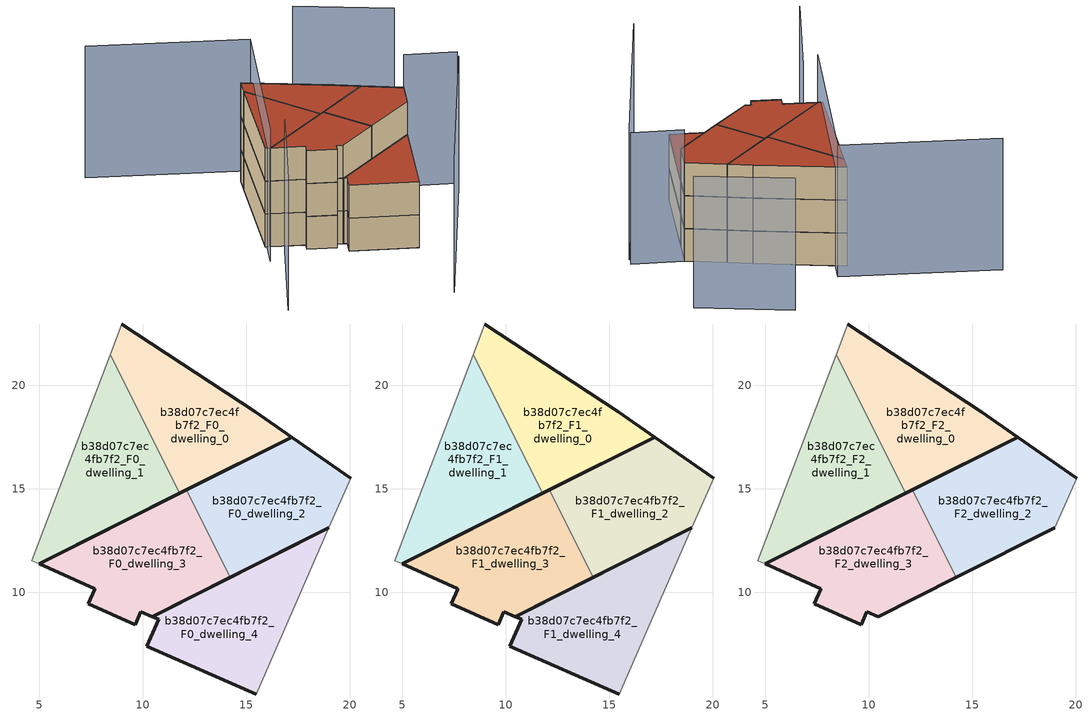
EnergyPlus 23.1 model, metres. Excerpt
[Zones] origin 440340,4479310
b38d07c7ec4fb7f2_F0_dwelling_0
 floor ground (EU_floor_Construction): 17.18,17.5 15.42,18.73 8.99,22.97 8.42,21.48 11.78,14.79 z0
 wall outside (EU_wall_Construction): 8.99,22.97 15.42,18.73 17.18,17.5 11.78,14.79 z0:3
 wall to b38d07c7ec4fb7f2_F0_dwelling_1 (EU_wall_Construction): 11.78,14.79 8.42,21.48 z0:3
 wall adiabatic (EU_wall_Construction): 8.42,21.48 8.99,22.97 z0:3
b38d07c7ec4fb7f2_F0_dwelling_1
 floor ground (EU_floor_Construction): 11.78,14.79 8.42,21.48 4.63,11.54 4.99,11.38 z0
 wall outside (EU_wall_Construction): 11.78,14.79 4.99,11.38 z0:3
 wall adiabatic (EU_wall_Construction): 4.99,11.38 4.63,11.54 8.42,21.48 z0:3
b38d07c7ec4fb7f2_F0_dwelling_2
 floor ground (EU_floor_Construction): 18.99,13.12 20.04,15.51 17.18,17.5 12.1,14.95 14.23,10.72 z0
 wall outside (EU_wall_Construction): 18.99,13.12 14.23,10.72 / 12.1,14.95 17.18,17.5 20.04,15.51 z0:3
 wall adiabatic (EU_wall_Construction): 20.04,15.51 18.99,13.12 z0:3
 wall to b38d07c7ec4fb7f2_F0_dwelling_3 (EU_wall_Construction): 14.23,10.72 12.1,14.95 z0:3
b38d07c7ec4fb7f2_F0_dwelling_3
 floor ground (EU_floor_Construction): 14.23,10.72 12.1,14.95 4.99,11.38 7.68,10.18 7.67,10.16 7.36,9.45 9.63,8.43 9.9,9.05 10.45,8.82 z0
 wall outside (EU_wall_Construction): 14.23,10.72 10.45,8.82 9.9,9.05 9.63,8.43 7.36,9.45 7.67,10.16 7.68,10.18 4.99,11.38 12.1,14.95 z0:3
b38d07c7ec4fb7f2_F0_dwelling_4
 floor ground (EU_floor_Construction): 15.47,5.09 18.99,13.12 10.45,8.82 10.76,8.69 10.18,7.41 z0
 wall outside (EU_wall_Construction): 15.47,5.09 10.18,7.41 10.76,8.69 10.45,8.82 18.99,13.12 z0:3
 wall adiabatic (EU_wall_Construction): 18.99,13.12 15.47,5.09 z0:3
b38d07c7ec4fb7f2_F1_dwelling_0
 floor to b38d07c7ec4fb7f2_F0_dwelling_0 (EU_floor_Construction): 17.18,17.5 15.42,18.73 8.99,22.97 8.42,21.48 11.78,14.79 z3
 wall outside (EU_wall_Construction): 8.99,22.97 15.42,18.73 17.18,17.5 11.78,14.79 z3:6
 wall to b38d07c7ec4fb7f2_F1_dwelling_1 (EU_wall_Construction): 11.78,14.79 8.42,21.48 z3:6
 wall adiabatic (EU_wall_Construction): 8.42,21.48 8.99,22.97 z3:6
b38d07c7ec4fb7f2_F1_dwelling_1
 floor to b38d07c7ec4fb7f2_F0_dwelling_1 (EU_floor_Construction): 11.78,14.79 8.42,21.48 4.63,11.54 4.99,11.38 z3
 wall outside (EU_wall_Construction): 11.78,14.79 4.99,11.38 z3:6
 wall adiabatic (EU_wall_Construction): 4.99,11.38 4.63,11.54 8.42,21.48 z3:6
b38d07c7ec4fb7f2_F1_dwelling_2
 floor to b38d07c7ec4fb7f2_F0_dwelling_2 (EU_floor_Construction): 18.99,13.12 20.04,15.51 17.18,17.5 12.1,14.95 14.23,10.72 z3
 wall outside (EU_wall_Construction): 18.99,13.12 14.23,10.72 / 12.1,14.95 17.18,17.5 20.04,15.51 z3:6
 wall adiabatic (EU_wall_Construction): 20.04,15.51 18.99,13.12 z3:6
 wall to b38d07c7ec4fb7f2_F1_dwelling_3 (EU_wall_Construction): 14.23,10.72 12.1,14.95 z3:6
b38d07c7ec4fb7f2_F1_dwelling_3
 floor to b38d07c7ec4fb7f2_F0_dwelling_3 (EU_floor_Construction): 14.23,10.72 12.1,14.95 4.99,11.38 7.68,10.18 7.67,10.16 7.36,9.45 9.63,8.43 9.9,9.05 10.45,8.82 z3
 wall outside (EU_wall_Construction): 14.23,10.72 10.45,8.82 9.9,9.05 9.63,8.43 7.36,9.45 7.67,10.16 7.68,10.18 4.99,11.38 12.1,14.95 z3:6
b38d07c7ec4fb7f2_F1_dwelling_4
 floor to b38d07c7ec4fb7f2_F0_dwelling_4 (EU_floor_Construction): 15.47,5.09 18.99,13.12 10.45,8.82 10.76,8.69 10.18,7.41 z3
 wall outside (EU_wall_Construction): 15.47,5.09 10.18,7.41 10.76,8.69 10.45,8.82 18.99,13.12 z3:6
 wall adiabatic (EU_wall_Construction): 18.99,13.12 15.47,5.09 z3:6
 roof outside (EU_roof_Construction): 18.99,13.12 15.47,5.09 10.18,7.41 10.76,8.69 10.45,8.82 z6
b38d07c7ec4fb7f2_F2_dwelling_0
 floor to b38d07c7ec4fb7f2_F1_dwelling_0 (EU_floor_Construction): 17.18,17.5 15.42,18.73 8.99,22.97 8.42,21.48 11.78,14.79 z6
 wall outside (EU_wall_Construction): 8.99,22.97 15.42,18.73 17.18,17.5 11.78,14.79 z6:9
 wall to b38d07c7ec4fb7f2_F2_dwelling_1 (EU_wall_Construction): 11.78,14.79 8.42,21.48 z6:9
 wall adiabatic (EU_wall_Construction): 8.42,21.48 8.99,22.97 z6:9
 roof outside (EU_roof_Construction): 15.42,18.73 17.18,17.5 11.78,14.79 8.42,21.48 8.99,22.97 z9
b38d07c7ec4fb7f2_F2_dwelling_1
 floor to b38d07c7ec4fb7f2_F1_dwelling_1 (EU_floor_Construction): 11.78,14.79 8.42,21.48 4.63,11.54 4.99,11.38 z6
 wall outside (EU_wall_Construction): 11.78,14.79 4.99,11.38 z6:9
 wall adiabatic (EU_wall_Construction): 4.99,11.38 4.63,11.54 8.42,21.48 z6:9
 roof outside (EU_roof_Construction): 8.42,21.48 11.78,14.79 4.99,11.38 4.63,11.54 z9
b38d07c7ec4fb7f2_F2_dwelling_2
 floor to b38d07c7ec4fb7f2_F1_dwelling_2 (EU_floor_Construction): 18.99,13.12 20.04,15.51 17.18,17.5 12.1,14.95 14.23,10.72 z6
 wall outside (EU_wall_Construction): 18.99,13.12 14.23,10.72 / 12.1,14.95 17.18,17.5 20.04,15.51 z6:9
 wall adiabatic (EU_wall_Construction): 20.04,15.51 18.99,13.12 z6:9
 wall to b38d07c7ec4fb7f2_F2_dwelling_3 (EU_wall_Construction): 14.23,10.72 12.1,14.95 z6:9
 roof outside (EU_roof_Construction): 20.04,15.51 18.99,13.12 14.23,10.72 12.1,14.95 17.18,17.5 z9
b38d07c7ec4fb7f2_F2_dwelling_3
 floor to b38d07c7ec4fb7f2_F1_dwelling_3 (EU_floor_Construction): 14.23,10.72 12.1,14.95 4.99,11.38 7.68,10.18 7.67,10.16 7.36,9.45 9.63,8.43 9.9,9.05 10.45,8.82 z6
 wall outside (EU_wall_Construction): 14.23,10.72 10.45,8.82 9.9,9.05 9.63,8.43 7.36,9.45 7.67,10.16 7.68,10.18 4.99,11.38 12.1,14.95 z6:9
 roof outside (EU_roof_Construction): 12.1,14.95 14.23,10.72 10.45,8.82 9.9,9.05 9.63,8.43 7.36,9.45 7.67,10.16 7.68,10.18 4.99,11.38 z9
shading: 13.79,-3.39 23.77,12.96 / 20.04,15.51 24.1,13.72 / -1.63,29.94 10.68,24.27 / 10.68,24.27 3.7,9.11 / 23.67,23.25 16.71,27.79 / 5.62,10.08 0.44,0.6 z0:12
[Building]
EU S2 Campaign: North Axis=0; Terrain=City; Solar Distribution=FullExterior
[Site:Location]
Madrid: Latitude=40.5; Longitude=-3.5; Time Zone=1; Elevation=609
[SizingPeriod:WeatherFileDays]
AnnualSizingPeriod: Begin Month=1; Begin Day of Month=1; End Month=12; End Day of Month=31; Day of Week for Start Day=Monday; Use Weather File Daylight Saving Period=No; Use Weather File Rain and Snow Indicators=No
[MATERIAL]
EU_InternalMass_Material: Roughness=MediumRough; Thickness=0.1; Conductivity=1; Density=1800; Specific Heat=900; Thermal Absorptance=0.9; Solar Absorptance=0.7; Visible Absorptance=0.7
[MATERIAL:NOMASS] Roughness=MediumRough; Thermal Absorptance=0.9; Solar Absorptance=0.7; Visible Absorptance=0.7
Name | Thermal Resistance
EU_wall_NoMass | 0.419739
EU_roof_NoMass | 0.352165
EU_floor_NoMass | 0.608284
[CONSTRUCTION]
EU_wall_Construction: EU_wall_NoMass
EU_roof_Construction: EU_roof_NoMass
EU_floor_Construction: EU_floor_NoMass
EU_InternalMass_Construction: EU_InternalMass_Material
[ZONE] Type=1; Multiplier=1; Ceiling Height=autocalculate; Floor Area=autocalculate; Part of Total Floor Area=Yes
Name | Volume
b38d07c7ec4fb7f2_F0_dwelling_0; b38d07c7ec4fb7f2_F1_dwelling_0; b38d07c7ec4fb7f2_F2_dwelling_0 | 91.5992
b38d07c7ec4fb7f2_F0_dwelling_1; b38d07c7ec4fb7f2_F1_dwelling_1; b38d07c7ec4fb7f2_F2_dwelling_1 | 91.6051
b38d07c7ec4fb7f2_F0_dwelling_2; b38d07c7ec4fb7f2_F1_dwelling_2; b38d07c7ec4fb7f2_F2_dwelling_2 | 91.6091
b38d07c7ec4fb7f2_F0_dwelling_3; b38d07c7ec4fb7f2_F1_dwelling_3; b38d07c7ec4fb7f2_F2_dwelling_3 | 91.6256
b38d07c7ec4fb7f2_F0_dwelling_4; b38d07c7ec4fb7f2_F1_dwelling_4 | 91.5912
[INTERNALMASS] Construction=EU_InternalMass_Construction
Name | Zone or ZoneList | Surface Area
b38d07c7ec4fb7f2_F0_dwelling_0_EU_InternalMass | b38d07c7ec4fb7f2_F0_dwelling_0 | 30.5309
b38d07c7ec4fb7f2_F0_dwelling_1_EU_InternalMass | b38d07c7ec4fb7f2_F0_dwelling_1 | 30.5379
b38d07c7ec4fb7f2_F0_dwelling_2_EU_InternalMass | b38d07c7ec4fb7f2_F0_dwelling_2 | 30.5356
b38d07c7ec4fb7f2_F0_dwelling_3_EU_InternalMass | b38d07c7ec4fb7f2_F0_dwelling_3 | 30.5419
b38d07c7ec4fb7f2_F0_dwelling_4_EU_InternalMass | b38d07c7ec4fb7f2_F0_dwelling_4 | 30.5304
b38d07c7ec4fb7f2_F1_dwelling_0_EU_InternalMass | b38d07c7ec4fb7f2_F1_dwelling_0 | 30.5309
b38d07c7ec4fb7f2_F1_dwelling_1_EU_InternalMass | b38d07c7ec4fb7f2_F1_dwelling_1 | 30.5379
b38d07c7ec4fb7f2_F1_dwelling_2_EU_InternalMass | b38d07c7ec4fb7f2_F1_dwelling_2 | 30.5356
b38d07c7ec4fb7f2_F1_dwelling_3_EU_InternalMass | b38d07c7ec4fb7f2_F1_dwelling_3 | 30.5419
b38d07c7ec4fb7f2_F1_dwelling_4_EU_InternalMass | b38d07c7ec4fb7f2_F1_dwelling_4 | 30.5304
b38d07c7ec4fb7f2_F2_dwelling_0_EU_InternalMass | b38d07c7ec4fb7f2_F2_dwelling_0 | 38.1686
b38d07c7ec4fb7f2_F2_dwelling_1_EU_InternalMass | b38d07c7ec4fb7f2_F2_dwelling_1 | 38.17
b38d07c7ec4fb7f2_F2_dwelling_2_EU_InternalMass | b38d07c7ec4fb7f2_F2_dwelling_2 | 38.1709
b38d07c7ec4fb7f2_F2_dwelling_3_EU_InternalMass | b38d07c7ec4fb7f2_F2_dwelling_3 | 38.1698
[OTHEREQUIPMENT] Fuel Type=Electricity; Design Level Calculation Method=Watts/Area; Power per Zone Floor Area=1; Fraction Latent=0; Fraction Radiant=0; Fraction Lost=0; Carbon Dioxide Generation Rate=0; EndUse Subcategory=EU_Step8_InternalGains
Name | Zone or ZoneList or Space or SpaceList | Schedule
EU_Step8_InternalGain_b38d07c7ec4fb7f2_F0_dwelling_0_f000 | b38d07c7ec4fb7f2_F0_dwelling_0 | EU_Step8_GainSchedule_b38d07c7ec4fb7f2_F0_dwelling_0_f000
EU_Step8_InternalGain_b38d07c7ec4fb7f2_F0_dwelling_1_f000 | b38d07c7ec4fb7f2_F0_dwelling_1 | EU_Step8_GainSchedule_b38d07c7ec4fb7f2_F0_dwelling_1_f000
EU_Step8_InternalGain_b38d07c7ec4fb7f2_F0_dwelling_2_f000 | b38d07c7ec4fb7f2_F0_dwelling_2 | EU_Step8_GainSchedule_b38d07c7ec4fb7f2_F0_dwelling_2_f000
EU_Step8_InternalGain_b38d07c7ec4fb7f2_F0_dwelling_3_f000 | b38d07c7ec4fb7f2_F0_dwelling_3 | EU_Step8_GainSchedule_b38d07c7ec4fb7f2_F0_dwelling_3_f000
EU_Step8_InternalGain_b38d07c7ec4fb7f2_F0_dwelling_4_f000 | b38d07c7ec4fb7f2_F0_dwelling_4 | EU_Step8_GainSchedule_b38d07c7ec4fb7f2_F0_dwelling_4_f000
EU_Step8_InternalGain_b38d07c7ec4fb7f2_F1_dwelling_0_f000 | b38d07c7ec4fb7f2_F1_dwelling_0 | EU_Step8_GainSchedule_b38d07c7ec4fb7f2_F1_dwelling_0_f000
EU_Step8_InternalGain_b38d07c7ec4fb7f2_F1_dwelling_1_f000 | b38d07c7ec4fb7f2_F1_dwelling_1 | EU_Step8_GainSchedule_b38d07c7ec4fb7f2_F1_dwelling_1_f000
EU_Step8_InternalGain_b38d07c7ec4fb7f2_F1_dwelling_2_f000 | b38d07c7ec4fb7f2_F1_dwelling_2 | EU_Step8_GainSchedule_b38d07c7ec4fb7f2_F1_dwelling_2_f000
EU_Step8_InternalGain_b38d07c7ec4fb7f2_F1_dwelling_3_f000 | b38d07c7ec4fb7f2_F1_dwelling_3 | EU_Step8_GainSchedule_b38d07c7ec4fb7f2_F1_dwelling_3_f000
EU_Step8_InternalGain_b38d07c7ec4fb7f2_F1_dwelling_4_f000 | b38d07c7ec4fb7f2_F1_dwelling_4 | EU_Step8_GainSchedule_b38d07c7ec4fb7f2_F1_dwelling_4_f000
EU_Step8_InternalGain_b38d07c7ec4fb7f2_F2_dwelling_0_f000 | b38d07c7ec4fb7f2_F2_dwelling_0 | EU_Step8_GainSchedule_b38d07c7ec4fb7f2_F2_dwelling_0_f000
EU_Step8_InternalGain_b38d07c7ec4fb7f2_F2_dwelling_1_f000 | b38d07c7ec4fb7f2_F2_dwelling_1 | EU_Step8_GainSchedule_b38d07c7ec4fb7f2_F2_dwelling_1_f000
EU_Step8_InternalGain_b38d07c7ec4fb7f2_F2_dwelling_2_f000 | b38d07c7ec4fb7f2_F2_dwelling_2 | EU_Step8_GainSchedule_b38d07c7ec4fb7f2_F2_dwelling_2_f000
EU_Step8_InternalGain_b38d07c7ec4fb7f2_F2_dwelling_3_f000 | b38d07c7ec4fb7f2_F2_dwelling_3 | EU_Step8_GainSchedule_b38d07c7ec4fb7f2_F2_dwelling_3_f000
[ZONEVENTILATION:DESIGNFLOWRATE] Schedule=EU_AlwaysOn; Design Flow Rate Calculation Method=AirChanges/Hour; Air Changes per Hour=0.703302; Ventilation Type=Natural; Fan Pressure Rise=0; Fan Total Efficiency=1; Constant Term Coefficient=1; Temperature Term Coefficient=0; Velocity Term Coefficient=0; Velocity Squared Term Coefficient=0; Minimum Indoor Temperature=-100; Maximum Indoor Temperature=100; Delta Temperature=-100; Minimum Outdoor Temperature=-100; Maximum Outdoor Temperature=100; Maximum Wind Speed=40
Name | Zone or ZoneList or Space or SpaceList
EU_ConstantAir_b38d07c7ec4fb7f2_F0_dwelling_0 | b38d07c7ec4fb7f2_F0_dwelling_0
EU_ConstantAir_b38d07c7ec4fb7f2_F0_dwelling_1 | b38d07c7ec4fb7f2_F0_dwelling_1
EU_ConstantAir_b38d07c7ec4fb7f2_F0_dwelling_2 | b38d07c7ec4fb7f2_F0_dwelling_2
EU_ConstantAir_b38d07c7ec4fb7f2_F0_dwelling_3 | b38d07c7ec4fb7f2_F0_dwelling_3
EU_ConstantAir_b38d07c7ec4fb7f2_F0_dwelling_4 | b38d07c7ec4fb7f2_F0_dwelling_4
EU_ConstantAir_b38d07c7ec4fb7f2_F1_dwelling_0 | b38d07c7ec4fb7f2_F1_dwelling_0
EU_ConstantAir_b38d07c7ec4fb7f2_F1_dwelling_1 | b38d07c7ec4fb7f2_F1_dwelling_1
EU_ConstantAir_b38d07c7ec4fb7f2_F1_dwelling_2 | b38d07c7ec4fb7f2_F1_dwelling_2
EU_ConstantAir_b38d07c7ec4fb7f2_F1_dwelling_3 | b38d07c7ec4fb7f2_F1_dwelling_3
EU_ConstantAir_b38d07c7ec4fb7f2_F1_dwelling_4 | b38d07c7ec4fb7f2_F1_dwelling_4
EU_ConstantAir_b38d07c7ec4fb7f2_F2_dwelling_0 | b38d07c7ec4fb7f2_F2_dwelling_0
EU_ConstantAir_b38d07c7ec4fb7f2_F2_dwelling_1 | b38d07c7ec4fb7f2_F2_dwelling_1
EU_ConstantAir_b38d07c7ec4fb7f2_F2_dwelling_2 | b38d07c7ec4fb7f2_F2_dwelling_2
EU_ConstantAir_b38d07c7ec4fb7f2_F2_dwelling_3 | b38d07c7ec4fb7f2_F2_dwelling_3
[HVACTEMPLATE:THERMOSTAT] Constant Heating Setpoint=20; Constant Cooling Setpoint=50
EU_HeatOnly_b38d07c7ec4fb7f2_F0_dwelling_0; EU_HeatOnly_b38d07c7ec4fb7f2_F0_dwelling_1; EU_HeatOnly_b38d07c7ec4fb7f2_F0_dwelling_2; EU_HeatOnly_b38d07c7ec4fb7f2_F0_dwelling_3; EU_HeatOnly_b38d07c7ec4fb7f2_F0_dwelling_4; EU_HeatOnly_b38d07c7ec4fb7f2_F1_dwelling_0; EU_HeatOnly_b38d07c7ec4fb7f2_F1_dwelling_1; EU_HeatOnly_b38d07c7ec4fb7f2_F1_dwelling_2; EU_HeatOnly_b38d07c7ec4fb7f2_F1_dwelling_3; EU_HeatOnly_b38d07c7ec4fb7f2_F1_dwelling_4; EU_HeatOnly_b38d07c7ec4fb7f2_F2_dwelling_0; EU_HeatOnly_b38d07c7ec4fb7f2_F2_dwelling_1; EU_HeatOnly_b38d07c7ec4fb7f2_F2_dwelling_2; EU_HeatOnly_b38d07c7ec4fb7f2_F2_dwelling_3
[HVACTEMPLATE:ZONE:IDEALLOADSAIRSYSTEM] System Availability Schedule=EU_AlwaysOn; Maximum Heating Supply Air Temperature=50; Minimum Cooling Supply Air Temperature=13; Maximum Heating Supply Air Humidity Ratio=0.0156; Minimum Cooling Supply Air Humidity Ratio=0.0077; Heating Limit=NoLimit; Cooling Limit=NoLimit; Heating Availability Schedule=EU_AlwaysOn; Cooling Availability Schedule=EU_CoolingOff; Dehumidification Control Type=ConstantSensibleHeatRatio; Cooling Sensible Heat Ratio=0.7; Dehumidification Setpoint=60; Humidification Control Type=None; Humidification Setpoint=30; Outdoor Air Method=None; Outdoor Air Flow Rate per Person=0.00944; Outdoor Air Flow Rate per Zone Floor Area=0; Outdoor Air Flow Rate per Zone=0; Demand Controlled Ventilation Type=None; Outdoor Air Economizer Type=NoEconomizer; Heat Recovery Type=None; Sensible Heat Recovery Effectiveness=0.7; Latent Heat Recovery Effectiveness=0.65
Name | Template Thermostat
b38d07c7ec4fb7f2_F0_dwelling_0 | EU_HeatOnly_b38d07c7ec4fb7f2_F0_dwelling_0
b38d07c7ec4fb7f2_F0_dwelling_1 | EU_HeatOnly_b38d07c7ec4fb7f2_F0_dwelling_1
b38d07c7ec4fb7f2_F0_dwelling_2 | EU_HeatOnly_b38d07c7ec4fb7f2_F0_dwelling_2
b38d07c7ec4fb7f2_F0_dwelling_3 | EU_HeatOnly_b38d07c7ec4fb7f2_F0_dwelling_3
b38d07c7ec4fb7f2_F0_dwelling_4 | EU_HeatOnly_b38d07c7ec4fb7f2_F0_dwelling_4
b38d07c7ec4fb7f2_F1_dwelling_0 | EU_HeatOnly_b38d07c7ec4fb7f2_F1_dwelling_0
b38d07c7ec4fb7f2_F1_dwelling_1 | EU_HeatOnly_b38d07c7ec4fb7f2_F1_dwelling_1
b38d07c7ec4fb7f2_F1_dwelling_2 | EU_HeatOnly_b38d07c7ec4fb7f2_F1_dwelling_2
b38d07c7ec4fb7f2_F1_dwelling_3 | EU_HeatOnly_b38d07c7ec4fb7f2_F1_dwelling_3
b38d07c7ec4fb7f2_F1_dwelling_4 | EU_HeatOnly_b38d07c7ec4fb7f2_F1_dwelling_4
b38d07c7ec4fb7f2_F2_dwelling_0 | EU_HeatOnly_b38d07c7ec4fb7f2_F2_dwelling_0
b38d07c7ec4fb7f2_F2_dwelling_1 | EU_HeatOnly_b38d07c7ec4fb7f2_F2_dwelling_1
b38d07c7ec4fb7f2_F2_dwelling_2 | EU_HeatOnly_b38d07c7ec4fb7f2_F2_dwelling_2
b38d07c7ec4fb7f2_F2_dwelling_3 | EU_HeatOnly_b38d07c7ec4fb7f2_F2_dwelling_3
[SIZING:ZONE] Zone Cooling Design Supply Air Temperature Input Method=SupplyAirTemperature; Zone Cooling Design Supply Air Temperature=13; Zone Heating Design Supply Air Temperature Input Method=SupplyAirTemperature; Zone Heating Design Supply Air Temperature=50; Zone Cooling Design Supply Air Humidity Ratio=0.008; Zone Heating Design Supply Air Humidity Ratio=0.008; Cooling Design Air Flow Method=DesignDay; Cooling Design Air Flow Rate=0; Cooling Minimum Air Flow per Zone Floor Area=0.000762; Cooling Minimum Air Flow=0; Cooling Minimum Air Flow Fraction=0.2; Heating Design Air Flow Method=DesignDay; Heating Design Air Flow Rate=0; Heating Maximum Air Flow per Zone Floor Area=0.002032; Heating Maximum Air Flow=0.141576; Heating Maximum Air Flow Fraction=0.3; Account for Dedicated Outdoor Air System=No; Dedicated Outdoor Air System Control Strategy=NeutralSupplyAir; Dedicated Outdoor Air Low Setpoint Temperature for Design=autosize; Dedicated Outdoor Air High Setpoint Temperature for Design=autosize; Zone Load Sizing Method=Sensible Load Only No Latent Load; Zone Latent Cooling Design Supply Air Humidity Ratio Input Method=HumidityRatioDifference; Zone Cooling Design Supply Air Humidity Ratio Difference=0.005; Zone Latent Heating Design Supply Air Humidity Ratio Input Method=HumidityRatioDifference; Zone Humidification Design Supply Air Humidity Ratio Difference=0.005
b38d07c7ec4fb7f2_F0_dwelling_0; b38d07c7ec4fb7f2_F0_dwelling_1; b38d07c7ec4fb7f2_F0_dwelling_2; b38d07c7ec4fb7f2_F0_dwelling_3; b38d07c7ec4fb7f2_F0_dwelling_4; b38d07c7ec4fb7f2_F1_dwelling_0; b38d07c7ec4fb7f2_F1_dwelling_1; b38d07c7ec4fb7f2_F1_dwelling_2; b38d07c7ec4fb7f2_F1_dwelling_3; b38d07c7ec4fb7f2_F1_dwelling_4; b38d07c7ec4fb7f2_F2_dwelling_0; b38d07c7ec4fb7f2_F2_dwelling_1; b38d07c7ec4fb7f2_F2_dwelling_2; b38d07c7ec4fb7f2_F2_dwelling_3
[SCHEDULE:CONSTANT]
Name | Hourly Value
EU_AlwaysOn | 1
EU_CoolingOff | 0
[SCHEDULE:FILE] Column Number=1; Rows to Skip at Top=0; Number of Hours of Data=8760; Column Separator=Comma; Interpolate to Timestep=No; Minutes per Item=60; Adjust Schedule for Daylight Savings=Yes
Name | File
EU_Step8_GainSchedule_b38d07c7ec4fb7f2_F0_dwelling_0_f000 | ../../schedules/b38d07c7ec4fb7f2/b38d07c7ec4fb7f2_F0_dwelling_0_f000_gain.csv
EU_Step8_GainSchedule_b38d07c7ec4fb7f2_F0_dwelling_1_f000 | ../../schedules/b38d07c7ec4fb7f2/b38d07c7ec4fb7f2_F0_dwelling_1_f000_gain.csv
EU_Step8_GainSchedule_b38d07c7ec4fb7f2_F0_dwelling_2_f000 | ../../schedules/b38d07c7ec4fb7f2/b38d07c7ec4fb7f2_F0_dwelling_2_f000_gain.csv
EU_Step8_GainSchedule_b38d07c7ec4fb7f2_F0_dwelling_3_f000 | ../../schedules/b38d07c7ec4fb7f2/b38d07c7ec4fb7f2_F0_dwelling_3_f000_gain.csv
EU_Step8_GainSchedule_b38d07c7ec4fb7f2_F0_dwelling_4_f000 | ../../schedules/b38d07c7ec4fb7f2/b38d07c7ec4fb7f2_F0_dwelling_4_f000_gain.csv
EU_Step8_GainSchedule_b38d07c7ec4fb7f2_F1_dwelling_0_f000 | ../../schedules/b38d07c7ec4fb7f2/b38d07c7ec4fb7f2_F1_dwelling_0_f000_gain.csv
EU_Step8_GainSchedule_b38d07c7ec4fb7f2_F1_dwelling_1_f000 | ../../schedules/b38d07c7ec4fb7f2/b38d07c7ec4fb7f2_F1_dwelling_1_f000_gain.csv
EU_Step8_GainSchedule_b38d07c7ec4fb7f2_F1_dwelling_2_f000 | ../../schedules/b38d07c7ec4fb7f2/b38d07c7ec4fb7f2_F1_dwelling_2_f000_gain.csv
EU_Step8_GainSchedule_b38d07c7ec4fb7f2_F1_dwelling_3_f000 | ../../schedules/b38d07c7ec4fb7f2/b38d07c7ec4fb7f2_F1_dwelling_3_f000_gain.csv
EU_Step8_GainSchedule_b38d07c7ec4fb7f2_F1_dwelling_4_f000 | ../../schedules/b38d07c7ec4fb7f2/b38d07c7ec4fb7f2_F1_dwelling_4_f000_gain.csv
EU_Step8_GainSchedule_b38d07c7ec4fb7f2_F2_dwelling_0_f000 | ../../schedules/b38d07c7ec4fb7f2/b38d07c7ec4fb7f2_F2_dwelling_0_f000_gain.csv
EU_Step8_GainSchedule_b38d07c7ec4fb7f2_F2_dwelling_1_f000 | ../../schedules/b38d07c7ec4fb7f2/b38d07c7ec4fb7f2_F2_dwelling_1_f000_gain.csv
EU_Step8_GainSchedule_b38d07c7ec4fb7f2_F2_dwelling_2_f000 | ../../schedules/b38d07c7ec4fb7f2/b38d07c7ec4fb7f2_F2_dwelling_2_f000_gain.csv
EU_Step8_GainSchedule_b38d07c7ec4fb7f2_F2_dwelling_3_f000 | ../../schedules/b38d07c7ec4fb7f2/b38d07c7ec4fb7f2_F2_dwelling_3_f000_gain.csv
